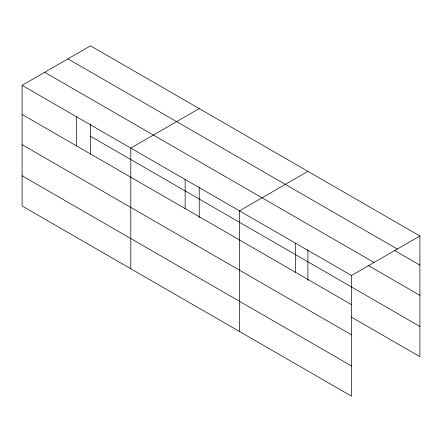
<?xml version="1.0" encoding="UTF-8"?>
<svg xmlns="http://www.w3.org/2000/svg" width="442" height="442" viewBox="0 0 442 442"><rect width="100%" height="100%" fill="white"/><g stroke="black" fill="none" stroke-linecap="round" stroke-linejoin="round"><path stroke-width="0.66" d="M22.1 85.339L351.478 275.504L351.478 396.165L22.1 205.994L22.1 85.339L90.522 45.835L419.9 236.006L419.9 356.661L351.396 317.113M199.215 108.594L130.793 148.092L130.793 268.753M307.908 171.347L239.492 210.851L239.492 331.506M351.478 275.504L419.9 236.006M67.941 58.874L397.319 249.039M394.286 250.338L419.9 265.123M44.681 72.306L374.059 262.471M368.076 265.41L419.9 295.333M90.522 136.285L419.9 326.456M22.1 114.461L351.478 304.626M22.1 144.667L351.478 334.832M22.1 175.789L351.478 365.954M307.908 249.62L307.908 280.333M295.488 243.177L295.488 272.3M199.215 186.867L199.215 217.58M185.143 179.469L185.143 208.591M90.522 124.108L90.522 154.136M76.449 116.716L76.449 145.838"/></g></svg>
